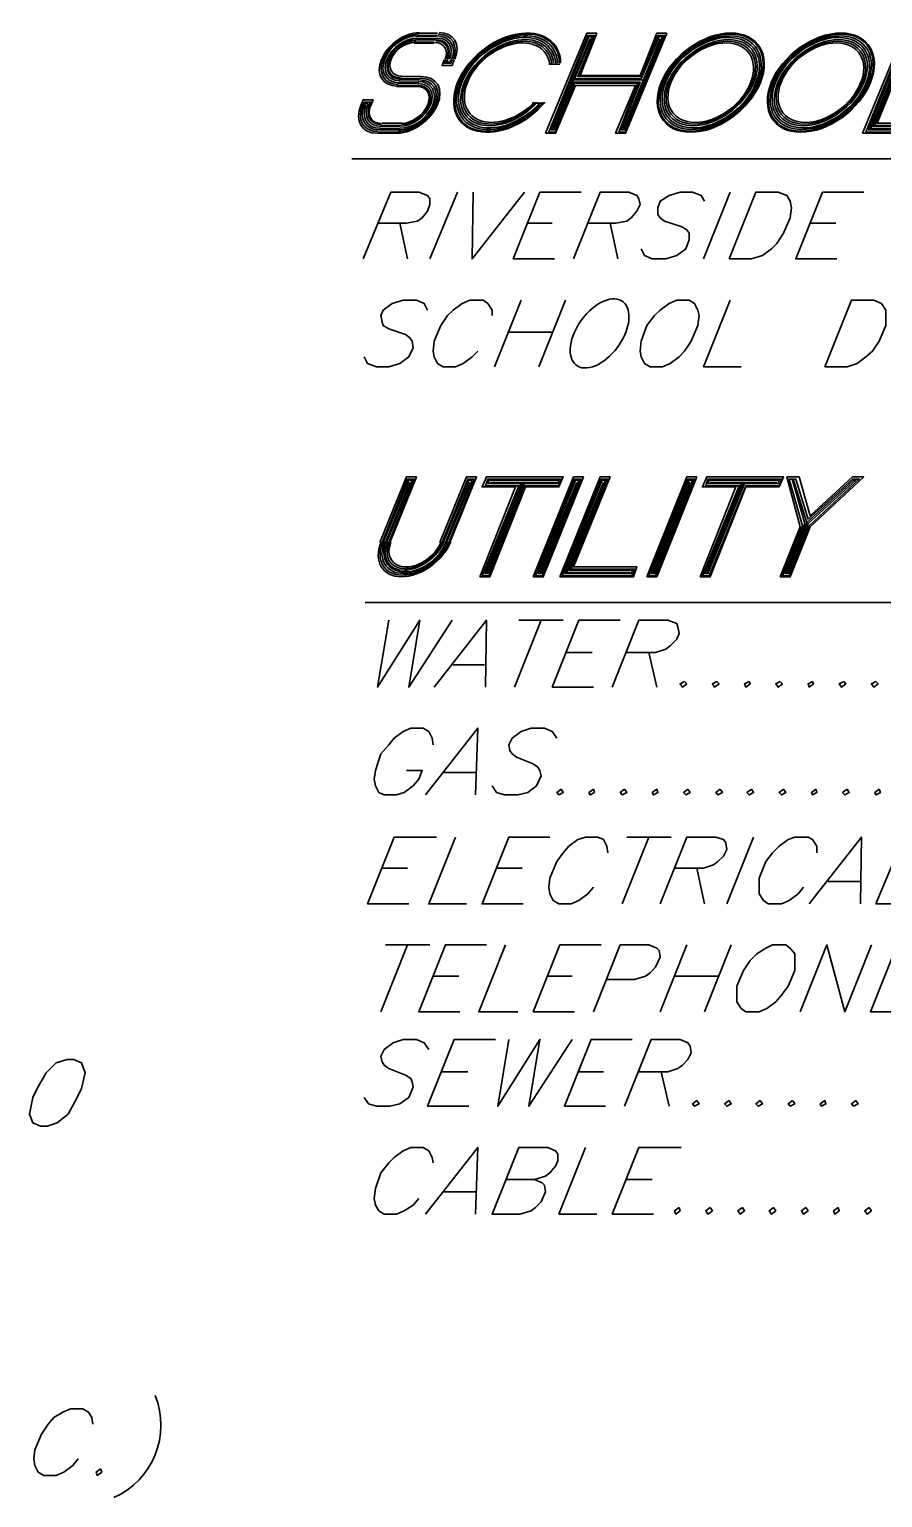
# Model space of a CAD drawing. Header units: feet. Extents: x 7 to 2308, y -319 to 1396.
# Drawn here: x 794 to 834.9, y 252 to 322.4 of the extents above; entities that cross this region are included whole.
import ezdxf

# ---------------------------------------------------------------- set-up
doc = ezdxf.new("R2010")
doc.units = ezdxf.units.FT
doc.header["$MEASUREMENT"] = 0
doc.layers.add('PDF_TBLKTXT', color=7, linetype='Continuous')

msp = doc.modelspace()

# ---------------------------------------------------------------- linework, layer by layer
at = {"layer": 'PDF_TBLKTXT', "lineweight": 30}
for points in [[(812.42, 321.751), (813.379, 321.751)], [(812.42, 321.698), (813.379, 321.698)], [(812.473, 321.858), (813.433, 321.858)], [(813.486, 322.018), (812.526, 322.018)], [(812.526, 321.911), (813.486, 321.911)], [(813.539, 322.178), (812.58, 322.178)], [(813.539, 322.071), (812.58, 322.071)], [(819.084, 317.593), (820.843, 321.911)], [(824.201, 321.911), (822.442, 317.593)], [(836.036, 321.911), (834.277, 317.593), (837.316, 317.593)], [(813.859, 320.898), (813.753, 320.632), (814.232, 320.632), (814.339, 320.898)], [(813.912, 320.898), (813.859, 320.738), (814.179, 320.738), (814.232, 320.898)], [(814.019, 320.898), (813.966, 320.792), (814.126, 320.792), (814.179, 320.898)], [(819.403, 320.685), (818.87, 320.685)], [(811.567, 319.619), (812.526, 319.619)], [(811.62, 319.779), (812.58, 319.779)], [(811.62, 319.672), (812.58, 319.672)], [(812.633, 319.939), (811.673, 319.939)], [(812.633, 319.832), (811.673, 319.832)], [(812.686, 319.992), (811.727, 319.992)], [(812.74, 320.099), (811.78, 320.099)], [(823.348, 319.939), (819.99, 319.939)], [(810.341, 318.712), (810.447, 318.979), (809.967, 318.979), (809.861, 318.712)], [(810.234, 318.712), (810.341, 318.872), (810.021, 318.872), (809.914, 318.712)], [(810.181, 318.712), (810.181, 318.819), (810.021, 318.819), (810.021, 318.712)], [(818.657, 318.819), (818.071, 318.819)], [(810.714, 317.54), (811.673, 317.54)], [(811.727, 317.7), (810.767, 317.7)], [(810.767, 317.593), (811.727, 317.593)], [(811.78, 317.753), (810.82, 317.753)], [(811.833, 317.859), (810.874, 317.859)], [(810.661, 317.38), (811.62, 317.38)], [(810.714, 317.433), (811.673, 317.433)], [(871.221, 316.154), (809.434, 316.154)], [(809.967, 311.356), (811.3, 314.554), (812.633, 314.554), (813.059, 314.394), (813.166, 314.234), (813.166, 313.968), (813.059, 313.648), (812.793, 313.328), (812.58, 313.168), (812.047, 313.062), (810.661, 313.062)], [(814.499, 314.554), (813.166, 311.356)], [(815.245, 314.554), (815.192, 311.356), (817.698, 314.554)], [(819.137, 311.356), (817.164, 311.356), (818.444, 314.554), (820.416, 314.554)], [(820.043, 311.356), (821.323, 314.554), (822.709, 314.554), (823.082, 314.394), (823.188, 314.234), (823.242, 313.968), (823.082, 313.648), (822.815, 313.328), (822.602, 313.168), (822.069, 313.062), (820.736, 313.062)], [(826.334, 314.128), (826.174, 314.394), (825.747, 314.554), (825.161, 314.554), (824.628, 314.394), (824.201, 314.128), (824.095, 313.808), (824.095, 313.488), (824.201, 313.328), (824.415, 313.168), (825.214, 312.902), (825.481, 312.742), (825.587, 312.582), (825.587, 312.262), (825.428, 311.835), (825.001, 311.516), (824.468, 311.356), (823.828, 311.356), (823.455, 311.516), (823.295, 311.835)], [(827.56, 314.554), (826.281, 311.356)], [(832.678, 311.356), (830.705, 311.356), (831.985, 314.554), (833.957, 314.554)], [(811.727, 313.062), (812.1, 311.356)], [(817.804, 313.062), (819.03, 313.062)], [(821.802, 313.062), (822.176, 311.356)], [(831.398, 313.062), (832.624, 313.062)], [(813.059, 308.903), (812.9, 309.223), (812.526, 309.383), (811.887, 309.383), (811.354, 309.223), (810.927, 308.903), (810.82, 308.637), (810.874, 308.317), (810.927, 308.157), (811.194, 307.997), (811.993, 307.73), (812.207, 307.571), (812.313, 307.411), (812.366, 307.091), (812.153, 306.664), (811.727, 306.344), (811.194, 306.184), (810.607, 306.184), (810.181, 306.344), (810.021, 306.664)], [(816.151, 308.637), (816.151, 308.903), (815.938, 309.223), (815.725, 309.383), (815.085, 309.383), (814.712, 309.223), (814.286, 308.903), (814.019, 308.637), (813.699, 308.157), (813.379, 307.411), (813.326, 306.931), (813.379, 306.664), (813.539, 306.344), (813.806, 306.184), (814.392, 306.184), (814.765, 306.344), (815.192, 306.664), (815.458, 306.931)], [(817.538, 309.383), (816.258, 306.184)], [(819.67, 309.383), (818.391, 306.184)], [(827.56, 309.383), (826.281, 306.184), (828.093, 306.184)], [(816.898, 307.837), (819.03, 307.837)], [(811.247, 297.761), (812.526, 300.907), (812.047, 300.907), (810.767, 297.761)], [(811.194, 297.761), (812.42, 300.8), (812.1, 300.8), (810.874, 297.761)], [(811.087, 297.761), (812.313, 300.747), (812.153, 300.747), (810.927, 297.761)], [(812.207, 300.64), (811.034, 297.761)], [(814.126, 297.761), (815.405, 300.907), (814.925, 300.907), (813.646, 297.761)], [(814.072, 297.761), (815.299, 300.8), (814.979, 300.8), (813.753, 297.761)], [(813.966, 297.761), (815.192, 300.747), (815.032, 300.747), (813.806, 297.761)], [(813.912, 297.761), (815.085, 300.64)], [(815.885, 296.322), (817.644, 300.64)], [(816.045, 300.64), (819.244, 300.64)], [(818.444, 296.322), (820.203, 300.64)], [(821.483, 300.64), (819.723, 296.322), (822.762, 296.322)], [(823.882, 296.322), (825.641, 300.64)], [(826.44, 296.322), (828.2, 300.64)], [(826.6, 300.64), (829.799, 300.64)], [(830.279, 296.322), (831.238, 298.721)], [(874.793, 294.883), (810.074, 294.883)], [(811.194, 294.03), (810.661, 290.831), (812.686, 294.03), (812.153, 290.831), (814.232, 294.03)], [(813.379, 290.831), (815.885, 294.03), (815.832, 290.831)], [(818.497, 294.03), (817.218, 290.831)], [(817.431, 294.03), (819.563, 294.03)], [(821.003, 290.831), (819.03, 290.831), (820.31, 294.03), (822.282, 294.03)], [(821.909, 290.831), (823.188, 294.03), (824.575, 294.03), (825.001, 293.87), (825.054, 293.71), (825.108, 293.39), (825.001, 293.123), (824.681, 292.804), (824.468, 292.644), (823.988, 292.484), (822.602, 292.484)], [(819.723, 292.484), (820.949, 292.484)], [(823.668, 292.484), (824.041, 290.831)], [(814.286, 291.897), (815.778, 291.897)], [(813.326, 288.059), (813.273, 288.379), (813.113, 288.699), (812.846, 288.859), (812.26, 288.859), (811.887, 288.699), (811.46, 288.379), (811.194, 288.059), (810.82, 287.632), (810.554, 286.833), (810.501, 286.406), (810.554, 286.086), (810.714, 285.767), (810.98, 285.66), (811.567, 285.66), (811.94, 285.767), (812.366, 286.086), (812.633, 286.406), (812.793, 286.833), (812.047, 286.833)], [(812.953, 285.66), (815.458, 288.859), (815.352, 285.66)], [(819.244, 288.379), (819.03, 288.699), (818.657, 288.859), (818.017, 288.859), (817.538, 288.699), (817.111, 288.379), (816.951, 288.059), (817.004, 287.792), (817.111, 287.632), (817.324, 287.472), (818.124, 287.153), (818.337, 286.993), (818.444, 286.833), (818.497, 286.566), (818.284, 286.086), (817.857, 285.767), (817.378, 285.66), (816.738, 285.66), (816.365, 285.767), (816.151, 286.086)], [(813.806, 286.726), (815.352, 286.726)], [(812.153, 280.435), (810.181, 280.435), (811.46, 283.634), (813.486, 283.634)], [(814.392, 283.634), (813.113, 280.435), (814.925, 280.435)], [(817.644, 280.435), (815.672, 280.435), (816.951, 283.634), (818.924, 283.634)], [(821.696, 282.888), (821.642, 283.208), (821.483, 283.527), (821.216, 283.634), (820.63, 283.634), (820.256, 283.527), (819.83, 283.208), (819.563, 282.888), (819.244, 282.461), (818.924, 281.662), (818.87, 281.235), (818.924, 280.915), (819.084, 280.595), (819.35, 280.435), (819.937, 280.435), (820.31, 280.595), (820.736, 280.915), (821.003, 281.235)], [(823.668, 283.634), (822.389, 280.435)], [(822.602, 283.634), (824.734, 283.634)], [(824.201, 280.435), (825.481, 283.634), (826.867, 283.634), (827.24, 283.527), (827.347, 283.368), (827.4, 283.048), (827.24, 282.728), (826.974, 282.461), (826.76, 282.301), (826.281, 282.141), (824.894, 282.141)], [(828.679, 283.634), (827.4, 280.435)], [(831.718, 282.888), (831.718, 283.208), (831.505, 283.527), (831.292, 283.634), (830.652, 283.634), (830.332, 283.527), (829.906, 283.208), (829.586, 282.888), (829.266, 282.461), (828.946, 281.662), (828.946, 281.235), (828.946, 280.915), (829.159, 280.595), (829.373, 280.435), (830.012, 280.435), (830.385, 280.595), (830.812, 280.915), (831.078, 281.235)], [(831.345, 280.435), (833.851, 283.634), (833.797, 280.435)], [(835.876, 283.634), (834.544, 280.435), (836.41, 280.435)], [(810.874, 282.141), (812.1, 282.141)], [(816.365, 282.141), (817.591, 282.141)], [(825.961, 282.141), (826.334, 280.435)], [(832.251, 281.502), (833.797, 281.502)], [(812.1, 278.463), (810.82, 275.264)], [(811.034, 278.463), (813.166, 278.463)], [(814.605, 275.264), (812.633, 275.264), (813.912, 278.463), (815.885, 278.463)], [(816.791, 278.463), (815.512, 275.264), (817.378, 275.264)], [(820.096, 275.264), (818.124, 275.264), (819.403, 278.463), (821.376, 278.463)], [(821.003, 275.264), (822.282, 278.463), (823.668, 278.463), (824.041, 278.303), (824.148, 278.196), (824.201, 277.877), (823.988, 277.397), (823.722, 277.13), (823.508, 276.97), (822.975, 276.81), (821.642, 276.81)], [(825.481, 278.463), (824.201, 275.264)], [(827.613, 278.463), (826.334, 275.264)], [(830.919, 275.264), (832.198, 278.463), (833.051, 275.264), (834.33, 278.463)], [(836.25, 275.264), (834.277, 275.264), (835.557, 278.463), (837.529, 278.463)], [(813.326, 276.97), (814.552, 276.97)], [(818.817, 276.97), (819.99, 276.97)], [(824.894, 276.97), (827.027, 276.97)], [(813.113, 273.452), (812.9, 273.772), (812.526, 273.932), (811.887, 273.932), (811.407, 273.772), (810.98, 273.452), (810.82, 273.132), (810.874, 272.865), (810.98, 272.705), (811.194, 272.546), (811.993, 272.226), (812.26, 272.066), (812.313, 271.906), (812.366, 271.639), (812.153, 271.159), (811.727, 270.84), (811.247, 270.733), (810.607, 270.733), (810.234, 270.84), (810.021, 271.159)], [(815.032, 270.733), (813.059, 270.733), (814.339, 273.932), (816.311, 273.932)], [(816.951, 273.932), (816.418, 270.733), (818.444, 273.932), (817.911, 270.733), (819.99, 273.932)], [(821.589, 270.733), (819.617, 270.733), (820.896, 273.932), (822.869, 273.932)], [(822.495, 270.733), (823.775, 273.932), (825.161, 273.932), (825.534, 273.772), (825.641, 273.612), (825.694, 273.292), (825.534, 272.972), (825.268, 272.705), (825.054, 272.546), (824.575, 272.386), (823.188, 272.386)], [(813.753, 272.386), (814.979, 272.386)], [(820.31, 272.386), (821.483, 272.386)], [(824.255, 272.386), (824.628, 270.733)], [(813.326, 268.014), (813.273, 268.281), (813.113, 268.601), (812.846, 268.76), (812.26, 268.76), (811.887, 268.601), (811.46, 268.281), (811.194, 268.014), (810.82, 267.534), (810.554, 266.788), (810.501, 266.308), (810.554, 265.988), (810.714, 265.722), (810.98, 265.562), (811.567, 265.562), (811.94, 265.722), (812.366, 265.988), (812.633, 266.308)], [(812.953, 265.562), (815.458, 268.76), (815.352, 265.562)], [(818.177, 267.214), (818.55, 267.055), (818.657, 266.948), (818.71, 266.628), (818.497, 266.148), (818.231, 265.882), (818.017, 265.722), (817.484, 265.562), (816.151, 265.562), (817.431, 268.76), (818.817, 268.76), (819.19, 268.601), (819.297, 268.441), (819.297, 268.121), (819.19, 267.854), (818.924, 267.534), (818.71, 267.374), (818.177, 267.214), (816.791, 267.214)], [(820.63, 268.76), (819.35, 265.562), (821.163, 265.562)], [(823.882, 265.562), (821.909, 265.562), (823.188, 268.76), (825.214, 268.76)], [(822.602, 267.214), (823.828, 267.214)], [(813.806, 266.628), (815.352, 266.628)], [(797.013, 255.486), (796.96, 255.806), (796.8, 256.073), (796.533, 256.232), (795.947, 256.232), (795.574, 256.073), (795.147, 255.806), (794.881, 255.486), (794.561, 255.006), (794.241, 254.26), (794.188, 253.834), (794.241, 253.514), (794.401, 253.194), (794.667, 253.034), (795.254, 253.034), (795.627, 253.194), (796.053, 253.514), (796.32, 253.834)]]:
    msp.add_lwpolyline(points, dxfattribs=at)
for points in [[(818.71, 317.38), (820.683, 322.178), (821.163, 322.178), (820.363, 320.152), (823.242, 320.152), (824.041, 322.178), (824.521, 322.178), (822.549, 317.38), (822.069, 317.38), (823.029, 319.672), (820.15, 319.672), (819.19, 317.38)], [(818.87, 317.433), (820.736, 322.071), (821.056, 322.071), (820.256, 320.099), (823.295, 320.099), (824.095, 322.071), (824.415, 322.071), (822.549, 317.433), (822.229, 317.433), (823.135, 319.779), (820.096, 319.779), (819.19, 317.433)], [(818.977, 317.54), (820.79, 322.018), (820.949, 322.018), (820.096, 319.992), (823.295, 319.992), (824.148, 322.018), (824.308, 322.018), (822.495, 317.54), (822.336, 317.54), (823.242, 319.832), (820.043, 319.832), (819.137, 317.54)], [(833.904, 317.38), (835.876, 322.178), (836.356, 322.178), (834.597, 317.859), (837.636, 317.859), (837.422, 317.38)], [(834.064, 317.433), (835.93, 322.071), (836.25, 322.071), (834.49, 317.753), (837.529, 317.753), (837.422, 317.433)], [(834.17, 317.54), (835.983, 322.018), (836.143, 322.018), (834.384, 317.7), (837.422, 317.7), (837.369, 317.54)], [(827.507, 311.356), (828.786, 314.554), (829.852, 314.554), (830.279, 314.394), (830.439, 314.128), (830.492, 313.808), (830.439, 313.328), (830.119, 312.582), (829.799, 312.102), (829.532, 311.835), (829.106, 311.516), (828.573, 311.356)], [(825.001, 309.383), (824.628, 309.223), (824.201, 308.903), (823.935, 308.637), (823.562, 308.157), (823.295, 307.411), (823.242, 306.931), (823.295, 306.664), (823.455, 306.344), (823.722, 306.184), (824.308, 306.184), (824.681, 306.344), (825.108, 306.664), (825.374, 306.931), (825.694, 307.411), (826.014, 308.157), (826.067, 308.637), (826.014, 308.903), (825.854, 309.223), (825.587, 309.383)], [(832.091, 306.184), (833.371, 309.383), (834.437, 309.383), (834.81, 309.223), (835.023, 308.903), (835.023, 308.637), (835.023, 308.157), (834.704, 307.411), (834.384, 306.931), (834.064, 306.664), (833.637, 306.344), (833.158, 306.184)], [(815.565, 296.109), (817.271, 300.427), (815.672, 300.427), (815.885, 300.907), (819.563, 300.907), (819.35, 300.427), (817.751, 300.427), (816.045, 296.109)], [(815.672, 296.162), (817.431, 300.48), (815.832, 300.48), (815.938, 300.8), (819.457, 300.8), (819.35, 300.48), (817.751, 300.48), (815.992, 296.162)], [(815.778, 296.269), (817.538, 300.587), (815.938, 300.587), (815.992, 300.747), (819.35, 300.747), (819.297, 300.587), (817.698, 300.587), (815.938, 296.269)], [(818.124, 296.109), (820.043, 300.907), (820.523, 300.907), (818.604, 296.109)], [(818.231, 296.162), (820.096, 300.8), (820.416, 300.8), (818.55, 296.162)], [(818.337, 296.269), (820.15, 300.747), (820.31, 300.747), (818.497, 296.269)], [(819.403, 296.109), (821.323, 300.907), (821.802, 300.907), (820.043, 296.589), (823.082, 296.589), (822.922, 296.109)], [(819.51, 296.162), (821.376, 300.8), (821.696, 300.8), (819.937, 296.482), (822.975, 296.482), (822.869, 296.162)], [(819.617, 296.269), (821.429, 300.747), (821.589, 300.747), (819.83, 296.429), (822.869, 296.429), (822.815, 296.269)], [(823.562, 296.109), (825.481, 300.907), (825.961, 300.907), (824.041, 296.109)], [(823.668, 296.162), (825.534, 300.8), (825.854, 300.8), (823.988, 296.162)], [(823.775, 296.269), (825.587, 300.747), (825.747, 300.747), (823.935, 296.269)], [(826.121, 296.109), (827.827, 300.427), (826.227, 300.427), (826.44, 300.907), (830.119, 300.907), (829.906, 300.427), (828.306, 300.427), (826.6, 296.109)], [(826.227, 296.162), (827.986, 300.48), (826.387, 300.48), (826.494, 300.8), (830.012, 300.8), (829.906, 300.48), (828.306, 300.48), (826.547, 296.162)], [(826.334, 296.269), (828.093, 300.587), (826.494, 300.587), (826.547, 300.747), (829.906, 300.747), (829.852, 300.587), (828.253, 300.587), (826.494, 296.269)], [(829.959, 296.109), (830.919, 298.508), (830.279, 300.907), (830.865, 300.907), (831.398, 299.041), (833.424, 300.907), (833.957, 300.907), (831.398, 298.508), (830.439, 296.109)], [(830.066, 296.162), (831.025, 298.561), (830.385, 300.8), (830.705, 300.8), (831.292, 298.881), (833.424, 300.8), (833.744, 300.8), (831.345, 298.561), (830.385, 296.162)], [(830.172, 296.269), (831.132, 298.668), (830.545, 300.747), (830.599, 300.747), (831.238, 298.721), (833.477, 300.747), (833.584, 300.747), (831.292, 298.668), (830.332, 296.269)], [(825.374, 291.098), (825.161, 290.991), (825.268, 290.831), (825.481, 290.991)], [(826.92, 291.098), (826.707, 290.991), (826.814, 290.831), (827.027, 290.991)], [(828.466, 291.098), (828.253, 290.991), (828.306, 290.831), (828.52, 290.991)], [(829.959, 291.098), (829.746, 290.991), (829.852, 290.831), (830.066, 290.991)], [(831.505, 291.098), (831.292, 290.991), (831.345, 290.831), (831.558, 290.991)], [(832.998, 291.098), (832.784, 290.991), (832.891, 290.831), (833.104, 290.991)], [(834.544, 291.098), (834.33, 290.991), (834.437, 290.831), (834.65, 290.991)], [(819.457, 285.926), (819.244, 285.767), (819.35, 285.66), (819.563, 285.767)], [(821.003, 285.926), (820.79, 285.767), (820.843, 285.66), (821.056, 285.767)], [(822.495, 285.926), (822.282, 285.767), (822.389, 285.66), (822.602, 285.767)], [(824.041, 285.926), (823.828, 285.767), (823.882, 285.66), (824.095, 285.767)], [(825.534, 285.926), (825.321, 285.767), (825.428, 285.66), (825.641, 285.767)], [(827.08, 285.926), (826.867, 285.767), (826.974, 285.66), (827.187, 285.767)], [(828.573, 285.926), (828.36, 285.767), (828.466, 285.66), (828.679, 285.767)], [(830.119, 285.926), (829.906, 285.767), (830.012, 285.66), (830.225, 285.767)], [(831.665, 285.926), (831.452, 285.767), (831.505, 285.66), (831.718, 285.767)], [(833.158, 285.926), (832.944, 285.767), (833.051, 285.66), (833.264, 285.767)], [(834.704, 285.926), (834.49, 285.767), (834.544, 285.66), (834.757, 285.767)], [(829.586, 278.463), (829.266, 278.303), (828.839, 278.036), (828.52, 277.717), (828.2, 277.237), (827.88, 276.49), (827.88, 276.064), (827.88, 275.744), (828.093, 275.424), (828.306, 275.264), (828.946, 275.264), (829.319, 275.424), (829.746, 275.744), (830.012, 276.064), (830.332, 276.49), (830.652, 277.237), (830.652, 277.717), (830.652, 278.036), (830.439, 278.303), (830.225, 278.463)], [(795.787, 272.972), (795.254, 272.812), (794.774, 272.332), (794.347, 271.586), (794.134, 271.159), (793.974, 270.36), (794.134, 269.933), (794.507, 269.773), (794.827, 269.773), (795.307, 269.933), (795.84, 270.36), (796.267, 271.159), (796.48, 271.586), (796.64, 272.332), (796.48, 272.812), (796.107, 272.972)], [(825.961, 271), (825.747, 270.84), (825.854, 270.733), (826.067, 270.84)], [(827.507, 271), (827.293, 270.84), (827.4, 270.733), (827.613, 270.84)], [(828.999, 271), (828.786, 270.84), (828.893, 270.733), (829.106, 270.84)], [(830.545, 271), (830.332, 270.84), (830.439, 270.733), (830.652, 270.84)], [(832.091, 271), (831.878, 270.84), (831.931, 270.733), (832.145, 270.84)], [(833.584, 271), (833.371, 270.84), (833.477, 270.733), (833.691, 270.84)], [(825.108, 265.882), (824.894, 265.722), (824.948, 265.562), (825.161, 265.722)], [(826.6, 265.882), (826.387, 265.722), (826.494, 265.562), (826.707, 265.722)], [(828.146, 265.882), (827.933, 265.722), (828.04, 265.562), (828.253, 265.722)], [(829.639, 265.882), (829.426, 265.722), (829.532, 265.562), (829.746, 265.722)], [(831.185, 265.882), (830.972, 265.722), (831.078, 265.562), (831.292, 265.722)], [(832.731, 265.882), (832.518, 265.722), (832.571, 265.562), (832.784, 265.722)], [(834.224, 265.882), (834.011, 265.722), (834.117, 265.562), (834.33, 265.722)], [(797.386, 253.354), (797.173, 253.194), (797.226, 253.034), (797.44, 253.194)]]:
    msp.add_lwpolyline(points, close=True, dxfattribs=at)
msp.add_arc((796.47, 255.442), 3.807, 294.12628, 22.05631, dxfattribs=at)
msp.add_ellipse((821.301, 307.782), major_axis=(1.101, 1.532), ratio=0.573221, start_param=0.652529, end_param=6.935714, dxfattribs=at)
for points in [[(812.652, 322.205), (811.945, 322.201), (811.136, 321.624), (810.846, 320.917)], [(812.609, 322.127), (811.946, 322.128), (811.191, 321.592), (810.925, 320.928)], [(812.567, 322.048), (811.946, 322.056), (811.246, 321.559), (811.003, 320.939)], [(812.546, 321.944), (811.983, 321.94), (811.339, 321.48), (811.108, 320.917)], [(812.503, 321.865), (811.984, 321.867), (811.394, 321.448), (811.186, 320.928)], [(812.493, 321.813), (812.002, 321.809), (811.44, 321.408), (811.238, 320.918)], [(812.45, 321.735), (812.003, 321.737), (811.495, 321.376), (811.317, 320.929)], [(813.896, 320.921), (814.075, 321.368), (813.857, 321.733), (813.41, 321.735)], [(813.974, 320.932), (814.177, 321.422), (813.943, 321.817), (813.452, 321.813)], [(814.027, 320.921), (814.235, 321.441), (813.982, 321.863), (813.463, 321.865)], [(814.105, 320.932), (814.337, 321.495), (814.068, 321.948), (813.505, 321.944)], [(814.21, 320.911), (814.453, 321.531), (814.147, 322.041), (813.526, 322.048)], [(814.288, 320.922), (814.555, 321.586), (814.233, 322.125), (813.569, 322.127)], [(814.366, 320.933), (814.656, 321.64), (814.318, 322.209), (813.611, 322.205)], [(817.338, 322.135), (816.14, 321.91), (814.95, 320.936), (814.494, 319.806)], [(817.317, 322.078), (816.149, 321.845), (814.994, 320.893), (814.546, 319.795)], [(817.27, 321.999), (816.15, 321.772), (815.05, 320.86), (814.624, 319.806)], [(817.226, 321.921), (816.151, 321.699), (815.105, 320.827), (814.703, 319.817)], [(817.21, 321.81), (816.191, 321.583), (815.197, 320.75), (814.807, 319.796)], [(817.168, 321.732), (816.195, 321.512), (815.253, 320.718), (814.886, 319.807)], [(818.907, 320.719), (818.788, 321.482), (818.056, 321.867), (817.128, 321.655)], [(819.001, 320.736), (818.897, 321.542), (818.142, 321.952), (817.168, 321.732)], [(819.093, 320.751), (819.007, 321.599), (818.229, 322.037), (817.21, 321.81)], [(819.199, 320.745), (819.119, 321.655), (818.3, 322.143), (817.226, 321.921)], [(819.291, 320.754), (819.231, 321.709), (818.391, 322.227), (817.27, 321.999)], [(819.382, 320.76), (819.345, 321.761), (818.484, 322.311), (817.317, 322.078)], [(819.435, 320.734), (819.414, 321.774), (818.537, 322.36), (817.338, 322.135)], [(827.587, 322.183), (826.274, 322.183), (824.78, 321.119), (824.249, 319.806)], [(827.577, 322.131), (826.293, 322.125), (824.826, 321.08), (824.302, 319.795)], [(827.534, 322.052), (826.293, 322.053), (824.881, 321.047), (824.38, 319.806)], [(827.492, 321.974), (826.294, 321.98), (824.936, 321.015), (824.458, 319.817)], [(827.471, 321.869), (826.331, 321.864), (825.029, 320.936), (824.563, 319.796)], [(827.428, 321.791), (826.331, 321.792), (825.084, 320.903), (824.641, 319.807)], [(827.386, 321.713), (826.332, 321.719), (825.139, 320.871), (824.72, 319.818)], [(828.534, 319.793), (828.953, 320.846), (828.439, 321.706), (827.386, 321.713)], [(828.613, 319.804), (829.055, 320.9), (828.525, 321.79), (827.428, 321.791)], [(828.691, 319.815), (829.157, 320.955), (828.611, 321.875), (827.471, 321.869)], [(828.796, 319.794), (829.273, 320.991), (828.689, 321.967), (827.492, 321.974)], [(828.874, 319.804), (829.375, 321.045), (828.775, 322.052), (827.534, 322.052)], [(828.952, 319.815), (829.477, 321.099), (828.861, 322.136), (827.577, 322.131)], [(829.005, 319.805), (829.535, 321.118), (828.9, 322.182), (827.587, 322.183)], [(832.865, 322.183), (831.552, 322.183), (830.058, 321.119), (829.527, 319.806)], [(832.855, 322.131), (831.57, 322.125), (830.104, 321.08), (829.579, 319.795)], [(832.812, 322.052), (831.571, 322.053), (830.159, 321.047), (829.658, 319.806)], [(832.769, 321.974), (831.572, 321.98), (830.214, 321.015), (829.736, 319.817)], [(832.748, 321.869), (831.608, 321.864), (830.307, 320.936), (829.841, 319.796)], [(832.706, 321.791), (831.609, 321.792), (830.362, 320.903), (829.919, 319.807)], [(832.663, 321.713), (831.61, 321.719), (830.416, 320.871), (829.997, 319.818)], [(833.812, 319.793), (834.231, 320.846), (833.717, 321.706), (832.663, 321.713)], [(833.89, 319.804), (834.333, 320.9), (833.803, 321.79), (832.706, 321.791)], [(833.969, 319.815), (834.435, 320.955), (833.888, 321.875), (832.748, 321.869)], [(834.073, 319.794), (834.551, 320.991), (833.967, 321.967), (832.769, 321.974)], [(834.152, 319.804), (834.653, 321.045), (834.053, 322.052), (832.812, 322.052)], [(834.23, 319.815), (834.755, 321.099), (834.139, 322.136), (832.855, 322.131)], [(834.282, 319.805), (834.813, 321.118), (834.178, 322.182), (832.865, 322.183)], [(817.128, 321.655), (816.2, 321.443), (815.31, 320.687), (814.964, 319.818)], [(810.846, 320.917), (810.556, 320.21), (810.894, 319.64), (811.601, 319.645)], [(810.925, 320.928), (810.658, 320.264), (810.98, 319.725), (811.644, 319.723)], [(811.003, 320.939), (810.76, 320.318), (811.066, 319.809), (811.686, 319.801)], [(811.108, 320.917), (810.876, 320.355), (811.145, 319.902), (811.707, 319.906)], [(811.186, 320.928), (810.978, 320.409), (811.23, 319.986), (811.75, 319.984)], [(811.238, 320.918), (811.036, 320.427), (811.27, 320.033), (811.76, 320.036)], [(811.317, 320.929), (811.138, 320.481), (811.356, 320.117), (811.803, 320.115)], [(813.068, 318.746), (813.27, 319.237), (813.037, 319.631), (812.546, 319.627)], [(813.12, 318.736), (813.328, 319.255), (813.076, 319.678), (812.557, 319.68)], [(813.199, 318.746), (813.43, 319.309), (813.162, 319.762), (812.599, 319.758)], [(813.303, 318.725), (813.547, 319.346), (813.241, 319.855), (812.62, 319.863)], [(813.382, 318.736), (813.648, 319.4), (813.326, 319.939), (812.663, 319.941)], [(813.46, 318.747), (813.75, 319.454), (813.412, 320.024), (812.705, 320.019)], [(813.538, 318.758), (813.852, 319.508), (813.498, 320.108), (812.748, 320.098)], [(814.494, 319.806), (814.037, 318.676), (814.44, 317.701), (815.456, 317.476)], [(814.546, 319.795), (814.097, 318.698), (814.478, 317.752), (815.459, 317.529)], [(814.624, 319.806), (814.199, 318.753), (814.563, 317.84), (815.499, 317.612)], [(814.703, 319.817), (814.3, 318.807), (814.648, 317.927), (815.541, 317.695)], [(814.807, 319.796), (814.417, 318.842), (814.732, 318.015), (815.569, 317.796)], [(814.886, 319.807), (814.518, 318.895), (814.818, 318.1), (815.614, 317.879)], [(814.964, 319.818), (814.618, 318.948), (814.904, 318.185), (815.659, 317.962)], [(824.249, 319.806), (823.719, 318.493), (824.354, 317.428), (825.667, 317.428)], [(824.302, 319.795), (823.777, 318.511), (824.393, 317.475), (825.677, 317.48)], [(824.38, 319.806), (823.879, 318.565), (824.479, 317.559), (825.72, 317.558)], [(824.458, 319.817), (823.981, 318.619), (824.565, 317.643), (825.762, 317.637)], [(824.563, 319.796), (824.097, 318.656), (824.643, 317.736), (825.783, 317.741)], [(824.641, 319.807), (824.199, 318.71), (824.729, 317.82), (825.826, 317.82)], [(824.72, 319.818), (824.301, 318.764), (824.815, 317.905), (825.868, 317.898)], [(825.667, 317.428), (826.98, 317.427), (828.474, 318.491), (829.005, 319.805)], [(825.677, 317.48), (826.962, 317.485), (828.428, 318.531), (828.952, 319.815)], [(825.72, 317.558), (826.961, 317.558), (828.373, 318.563), (828.874, 319.804)], [(825.762, 317.637), (826.96, 317.63), (828.318, 318.596), (828.796, 319.794)], [(825.783, 317.741), (826.923, 317.746), (828.225, 318.675), (828.691, 319.815)], [(825.826, 317.82), (826.923, 317.819), (828.17, 318.707), (828.613, 319.804)], [(825.868, 317.898), (826.922, 317.891), (828.115, 318.74), (828.534, 319.793)], [(829.527, 319.806), (828.997, 318.493), (829.631, 317.428), (830.944, 317.428)], [(829.579, 319.795), (829.055, 318.511), (829.671, 317.475), (830.955, 317.48)], [(829.658, 319.806), (829.157, 318.565), (829.757, 317.559), (830.998, 317.558)], [(829.736, 319.817), (829.259, 318.619), (829.842, 317.643), (831.04, 317.637)], [(829.841, 319.796), (829.375, 318.656), (829.921, 317.736), (831.061, 317.741)], [(829.919, 319.807), (829.477, 318.71), (830.007, 317.82), (831.104, 317.82)], [(829.997, 319.818), (829.579, 318.764), (830.093, 317.905), (831.146, 317.898)], [(830.944, 317.428), (832.258, 317.427), (833.752, 318.491), (834.282, 319.805)], [(830.955, 317.48), (832.239, 317.485), (833.706, 318.531), (834.23, 319.815)], [(830.998, 317.558), (832.238, 317.558), (833.651, 318.563), (834.152, 319.804)], [(831.04, 317.637), (832.238, 317.63), (833.596, 318.596), (834.073, 319.794)], [(831.061, 317.741), (832.201, 317.746), (833.503, 318.675), (833.969, 319.815)], [(831.104, 317.82), (832.2, 317.819), (833.448, 318.707), (833.89, 319.804)], [(831.146, 317.898), (832.199, 317.891), (833.393, 318.74), (833.812, 319.793)], [(809.862, 318.72), (809.548, 317.97), (809.902, 317.37), (810.653, 317.381)], [(809.94, 318.731), (809.65, 318.024), (809.988, 317.455), (810.695, 317.459)], [(810.018, 318.742), (809.752, 318.078), (810.074, 317.539), (810.738, 317.537)], [(810.097, 318.753), (809.854, 318.132), (810.16, 317.623), (810.78, 317.616)], [(810.201, 318.732), (809.97, 318.169), (810.238, 317.716), (810.801, 317.72)], [(810.28, 318.743), (810.072, 318.223), (810.324, 317.8), (810.844, 317.799)], [(810.332, 318.732), (810.13, 318.241), (810.364, 317.847), (810.854, 317.851)], [(811.612, 317.38), (812.362, 317.391), (813.225, 318.007), (813.538, 318.758)], [(811.655, 317.459), (812.362, 317.463), (813.17, 318.04), (813.46, 318.747)], [(811.697, 317.537), (812.361, 317.536), (813.115, 318.072), (813.382, 318.736)], [(811.74, 317.616), (812.36, 317.608), (813.06, 318.105), (813.303, 318.725)], [(811.761, 317.72), (812.323, 317.724), (812.967, 318.184), (813.199, 318.746)], [(811.803, 317.799), (812.323, 317.797), (812.912, 318.216), (813.12, 318.736)], [(811.814, 317.851), (812.304, 317.855), (812.866, 318.256), (813.068, 318.746)], [(815.456, 317.476), (816.473, 317.25), (817.823, 317.835), (818.685, 318.876)], [(815.459, 317.529), (816.439, 317.305), (817.753, 317.864), (818.609, 318.869)], [(815.499, 317.612), (816.436, 317.383), (817.693, 317.9), (818.524, 318.855)], [(815.541, 317.695), (816.434, 317.462), (817.637, 317.939), (818.441, 318.844)], [(815.569, 317.796), (816.406, 317.578), (817.547, 318.024), (818.327, 318.877)], [(815.614, 317.879), (816.409, 317.658), (817.496, 318.067), (818.248, 318.872)], [(815.659, 317.962), (816.414, 317.739), (817.448, 318.112), (818.172, 318.87)], [(810.828, 297.779), (810.45, 296.856), (810.892, 296.111), (811.815, 296.116)], [(810.906, 297.79), (810.551, 296.91), (810.978, 296.196), (811.858, 296.194)], [(810.984, 297.801), (810.653, 296.964), (811.063, 296.28), (811.9, 296.273)], [(811.063, 297.812), (810.755, 297.018), (811.149, 296.364), (811.943, 296.351)], [(811.141, 297.769), (810.828, 297.019), (811.182, 296.419), (811.932, 296.429)], [(811.22, 297.78), (810.929, 297.073), (811.267, 296.504), (811.974, 296.508)], [(811.298, 297.791), (811.031, 297.127), (811.353, 296.588), (812.017, 296.586)], [(811.815, 296.116), (812.739, 296.121), (813.794, 296.873), (814.172, 297.797)], [(811.858, 296.194), (812.738, 296.193), (813.739, 296.906), (814.093, 297.786)], [(811.9, 296.273), (812.737, 296.265), (813.684, 296.938), (814.015, 297.775)], [(811.932, 296.429), (812.682, 296.44), (813.545, 297.056), (813.858, 297.807)], [(811.943, 296.351), (812.736, 296.338), (813.629, 296.971), (813.937, 297.764)], [(811.974, 296.508), (812.682, 296.512), (813.49, 297.089), (813.78, 297.796)], [(812.017, 296.586), (812.681, 296.585), (813.435, 297.121), (813.702, 297.785)]]:
    msp.add_open_spline(points, degree=3, dxfattribs=at)

doc.saveas('drawing.dxf')
